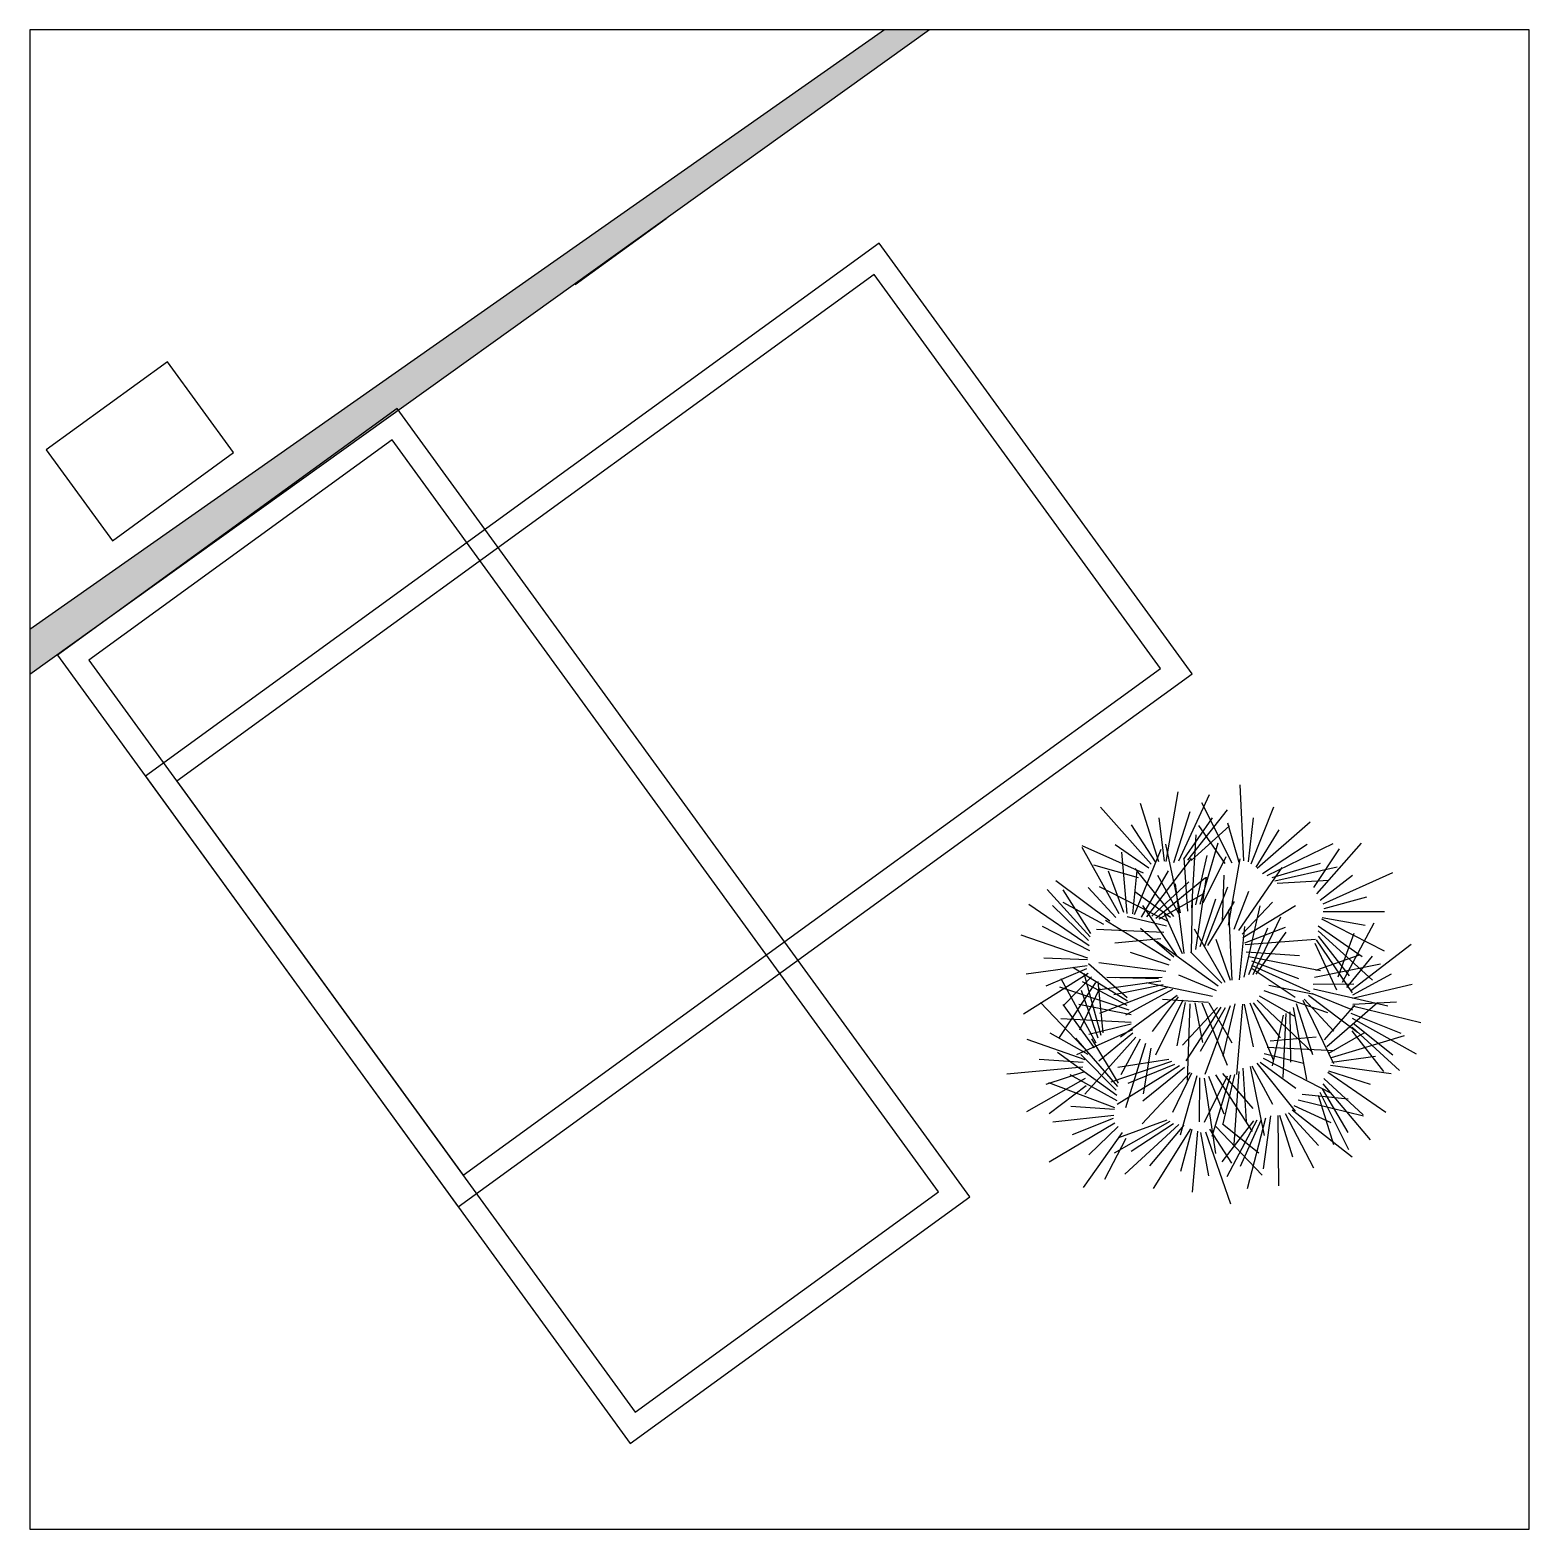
# Model space of a CAD drawing. Header units: inches. Extents: x -53 to 161, y -4 to 148.
# Drawn here: x 54.67 to 74.67, y 25.85 to 45.85 of the extents above; entities that cross this region are included whole.
import ezdxf

# ---------------------------------------------------------------- set-up
doc = ezdxf.new("R2010")
doc.units = ezdxf.units.IN
doc.header["$MEASUREMENT"] = 0
doc.layers.add('PIANTE', color=7, linetype='Continuous', true_color=0x007a00)
doc.layers.add('PRIMOPIANO', color=151, linetype='Continuous')

# ---------------------------------------------------------------- blocks, each defined once
blk = doc.blocks.new('albero')
for p, q in [((69.828, 34.754), (69.986, 35.68)), ((69.994, 34.761), (70.406, 35.646)), ((70.862, 34.76), (70.815, 35.777)), ((69.627, 34.716), (68.951, 35.476)), ((69.728, 34.746), (69.484, 35.528)), ((69.927, 34.74), (70.145, 35.421)), ((70.116, 34.768), (70.644, 35.44)), ((70.707, 34.732), (70.3, 35.533)), ((70.959, 34.72), (71.261, 35.481)), ((69.684, 34.747), (69.365, 35.243)), ((69.806, 34.755), (69.733, 35.333)), ((70.061, 34.781), (70.442, 35.335)), ((70.16, 34.767), (70.671, 35.229)), ((70.613, 34.725), (70.26, 35.232)), ((70.8, 34.739), (70.65, 35.262)), ((70.925, 34.749), (70.99, 35.335)), ((71.042, 34.664), (71.747, 35.283)), ((70.169, 34.132), (70.225, 35.107)), ((70.279, 34.184), (70.522, 35.003)), ((71.025, 34.678), (71.332, 35.173)), ((69.524, 34.597), (68.704, 34.963)), ((69.2, 34.052), (68.704, 34.941)), ((69.593, 34.661), (69.147, 34.973)), ((69.305, 34.06), (69.236, 34.876)), ((69.404, 34.046), (69.759, 34.915)), ((70.017, 34.065), (69.822, 34.983)), ((70.114, 34.088), (70.066, 34.801)), ((70.223, 34.175), (70.373, 34.831)), ((70.321, 34.199), (70.625, 34.817)), ((71.11, 34.59), (71.708, 34.982)), ((71.175, 34.564), (72.052, 34.993)), ((71.797, 34.406), (72.138, 34.921)), ((71.838, 34.322), (72.433, 34.995)), ((69.456, 34.532), (68.863, 34.704)), ((69.262, 34.071), (69.058, 34.624)), ((69.382, 34.052), (69.437, 34.631)), ((69.927, 34.02), (69.411, 34.657)), ((69.498, 34.011), (69.858, 34.628)), ((69.568, 34.016), (70.162, 34.791)), ((70.656, 33.901), (70.814, 34.786)), ((70.796, 33.83), (71.372, 34.67)), ((71.24, 34.538), (71.884, 34.729)), ((71.274, 34.493), (72.107, 34.683)), ((71.921, 34.188), (72.849, 34.607)), ((69.074, 33.958), (68.352, 34.493)), ((69.154, 34.006), (68.787, 34.407)), ((69.845, 33.955), (68.935, 34.412)), ((69.637, 34.022), (70.129, 34.48)), ((69.688, 33.997), (70.349, 34.539)), ((69.996, 34.057), (69.715, 34.567)), ((70.065, 33.523), (69.951, 34.455)), ((70.222, 33.577), (70.363, 34.543)), ((70.337, 33.619), (70.65, 34.414)), ((70.577, 33.952), (70.601, 34.569)), ((71.308, 34.464), (71.996, 34.502)), ((71.88, 34.237), (72.31, 34.569)), ((68.813, 33.749), (68.237, 34.38)), ((68.821, 33.792), (68.45, 34.372)), ((68.993, 33.91), (68.451, 34.206)), ((69.885, 34.005), (69.406, 34.348)), ((69.731, 33.987), (70.33, 34.327)), ((70.164, 33.538), (70.178, 34.253)), ((70.281, 33.616), (70.487, 34.256)), ((70.38, 33.631), (70.737, 34.22)), ((70.735, 33.851), (70.93, 34.358)), ((70.84, 33.783), (71.245, 34.211)), ((71.935, 34.125), (72.503, 34.281)), ((68.8, 33.627), (67.995, 34.18)), ((68.791, 33.697), (68.308, 34.164)), ((69.832, 33.891), (69.304, 34.016)), ((69.972, 33.487), (69.514, 34.166)), ((70.044, 33.518), (69.808, 34.05)), ((70.707, 33.168), (70.664, 34.106)), ((70.849, 33.74), (71.55, 34.165)), ((70.868, 33.209), (71.081, 34.162)), ((70.985, 33.243), (71.358, 34.012)), ((71.906, 34.006), (72.479, 33.903)), ((71.92, 34.083), (72.739, 34.083)), ((68.809, 33.558), (68.174, 33.885)), ((69.793, 33.806), (68.895, 33.844)), ((69.884, 33.429), (69.018, 33.964)), ((69.929, 33.475), (69.482, 33.859)), ((70.611, 33.138), (70.205, 33.85)), ((70.806, 33.175), (70.874, 33.887)), ((70.877, 33.666), (71.42, 33.876)), ((70.929, 33.244), (71.182, 33.866)), ((71.029, 33.251), (71.429, 33.811)), ((71.855, 33.895), (72.44, 33.483)), ((71.855, 33.825), (72.577, 33.167)), ((71.898, 33.985), (72.734, 33.558)), ((72.178, 33.142), (72.602, 33.934)), ((68.779, 33.462), (67.892, 33.771)), ((69.753, 33.721), (69.139, 33.662)), ((70.519, 33.087), (69.696, 33.686)), ((70.685, 33.164), (70.491, 33.713)), ((70.881, 33.645), (71.818, 33.714)), ((71.811, 33.664), (72.1, 33.038)), ((71.826, 33.706), (72.309, 33.002)), ((71.854, 33.755), (72.269, 33.226)), ((72.119, 33.215), (72.333, 33.794)), ((72.289, 33.031), (73.097, 33.65)), ((68.775, 33.441), (68.193, 33.464)), ((69.82, 33.285), (68.929, 33.401)), ((69.866, 33.367), (69.351, 33.537)), ((70.567, 33.13), (70.15, 33.547)), ((70.892, 33.545), (71.605, 33.497)), ((70.928, 33.485), (71.886, 33.298)), ((70.963, 33.425), (71.593, 33.189)), ((71.824, 33.301), (72.406, 33.506)), ((72.237, 33.069), (72.58, 33.491)), ((68.784, 33.258), (67.922, 32.717)), ((68.771, 33.362), (67.959, 33.251)), ((68.762, 33.319), (68.22, 33.087)), ((68.832, 33.215), (68.452, 32.827)), ((69.311, 32.89), (68.582, 33.336)), ((68.96, 32.432), (68.733, 33.256)), ((69.307, 32.934), (68.789, 33.387)), ((69.724, 33.185), (69.036, 33.206)), ((69.773, 33.204), (69.155, 33.198)), ((70.497, 33.027), (69.995, 33.236)), ((70.964, 33.368), (71.743, 33.017)), ((70.974, 33.325), (71.545, 32.94)), ((71.806, 33.209), (72.686, 33.387)), ((72.317, 32.972), (72.834, 33.254)), ((68.885, 33.137), (68.388, 32.389)), ((69.333, 32.769), (68.406, 33.076)), ((68.893, 32.33), (68.426, 33.187)), ((68.937, 33.059), (68.67, 32.502)), ((68.917, 32.396), (68.698, 33.031)), ((69.305, 32.833), (68.71, 33.147)), ((69.755, 33.154), (68.909, 33.035)), ((68.987, 32.467), (68.919, 33.153)), ((69.848, 33.075), (68.938, 32.722)), ((69.786, 33.107), (69.128, 32.971)), ((69.911, 33.043), (69.282, 32.704)), ((70.444, 32.949), (69.564, 33.132)), ((71.131, 33.031), (71.98, 32.737)), ((71.194, 33.101), (71.799, 32.981)), ((71.788, 33.117), (72.331, 33.122)), ((71.791, 33.052), (72.783, 32.826)), ((72.312, 32.928), (73.11, 33.115)), ((68.8, 32.192), (68.149, 32.87)), ((68.87, 32.264), (68.452, 32.844)), ((69.361, 32.705), (68.66, 32.843)), ((69.973, 32.964), (69.217, 32.407)), ((69.988, 32.948), (69.64, 32.482)), ((70.05, 32.901), (69.685, 32.168)), ((70.391, 32.872), (69.775, 32.913)), ((70.081, 32.869), (69.967, 32.291)), ((70.512, 32.806), (70.043, 32.302)), ((70.557, 32.809), (70.089, 32.094)), ((70.144, 32.853), (70.105, 31.836)), ((70.207, 32.868), (70.312, 32.335)), ((70.613, 32.801), (70.281, 32.216)), ((70.301, 32.868), (70.638, 32.035)), ((70.678, 32.827), (70.343, 31.91)), ((70.394, 32.867), (70.703, 32.332)), ((70.743, 32.853), (70.584, 32.156)), ((70.843, 32.848), (70.765, 31.912)), ((70.865, 32.849), (70.987, 32.28)), ((70.941, 32.865), (71.252, 32.107)), ((70.986, 32.867), (71.346, 32.401)), ((71.039, 32.904), (71.778, 32.204)), ((71.069, 32.961), (71.539, 32.689)), ((71.519, 32.803), (71.697, 31.843)), ((71.561, 32.858), (71.779, 32.178)), ((71.65, 32.904), (72.059, 32.059)), ((71.669, 32.917), (72.063, 32.489)), ((71.727, 32.969), (72.379, 32.474)), ((71.763, 32.994), (72.311, 32.775)), ((71.938, 32.371), (72.344, 32.836)), ((71.968, 32.282), (72.646, 32.871)), ((72.313, 32.828), (73.225, 32.603)), ((72.315, 32.85), (72.897, 32.881)), ((69.358, 32.605), (68.421, 32.655)), ((71.387, 32.701), (71.239, 32.028)), ((71.424, 32.726), (71.384, 31.872)), ((71.476, 32.747), (71.487, 32.075)), ((72.292, 32.73), (72.955, 32.463)), ((72.308, 32.662), (73.161, 32.187)), ((68.786, 32.175), (68.278, 32.46)), ((69.378, 32.507), (68.63, 32.173)), ((69.42, 32.41), (68.743, 31.65)), ((69.36, 32.583), (68.795, 32.444)), ((69.382, 32.463), (68.926, 32.089)), ((71.213, 32.359), (71.828, 32.413)), ((71.998, 32.193), (72.468, 32.465)), ((72.032, 32.138), (73.008, 32.43)), ((72.302, 32.495), (72.726, 31.952)), ((72.306, 32.54), (72.938, 31.964)), ((72.323, 32.593), (72.848, 32.174)), ((68.747, 32.107), (67.973, 32.375)), ((69.166, 31.629), (68.376, 32.203)), ((69.181, 31.75), (68.623, 32.397)), ((69.191, 31.794), (68.836, 32.384)), ((69.478, 32.382), (69.221, 31.904)), ((69.55, 32.322), (69.282, 31.465)), ((69.622, 32.262), (69.521, 31.653)), ((71.173, 32.274), (72.07, 32.229)), ((68.712, 32.008), (67.698, 31.916)), ((68.72, 32.072), (68.131, 32.111)), ((69.159, 31.699), (68.688, 32.178)), ((69.896, 32.085), (69.087, 31.81)), ((70.002, 32.024), (69.174, 31.508)), ((69.86, 32.11), (69.179, 32.002)), ((69.935, 32.044), (69.314, 31.788)), ((70.07, 32.005), (69.515, 31.554)), ((70.947, 32.018), (71.134, 31.097)), ((70.968, 32.025), (71.244, 31.513)), ((71.037, 32.061), (71.547, 31.421)), ((71.079, 32.076), (71.555, 31.729)), ((71.12, 32.126), (72.026, 31.661)), ((71.133, 32.189), (71.66, 32.06)), ((72.017, 32.034), (72.829, 31.925)), ((72.037, 32.074), (72.621, 32.153)), ((68.746, 31.855), (67.964, 31.413)), ((68.735, 31.948), (68.22, 31.775)), ((69.173, 31.56), (68.547, 31.904)), ((70.145, 31.939), (69.507, 31.25)), ((70.163, 31.926), (69.909, 31.403)), ((70.233, 31.891), (70.011, 31.103)), ((70.27, 31.866), (70.266, 31.277)), ((70.642, 31.886), (70.332, 31.27)), ((70.334, 31.862), (70.485, 30.855)), ((70.393, 31.889), (70.596, 31.384)), ((70.683, 31.9), (70.434, 31.083)), ((70.485, 31.905), (70.972, 31.151)), ((70.578, 31.922), (70.981, 31.455)), ((70.739, 31.909), (70.584, 31.254)), ((70.794, 31.952), (70.73, 30.977)), ((70.85, 31.995), (70.892, 31.282)), ((71.928, 31.856), (72.453, 31.371)), ((71.983, 31.94), (72.755, 31.406)), ((71.993, 31.96), (72.547, 31.782)), ((69.14, 31.465), (68.262, 31.797)), ((68.757, 31.761), (68.267, 31.386)), ((71.642, 31.649), (72.256, 31.586)), ((71.854, 31.633), (72.057, 30.975)), ((71.874, 31.673), (72.26, 30.911)), ((71.909, 31.717), (72.25, 31.138)), ((71.918, 31.787), (72.547, 31.039)), ((69.135, 31.443), (68.554, 31.482)), ((71.506, 31.438), (72.307, 30.81)), ((71.531, 31.498), (72.024, 31.271)), ((71.586, 31.573), (72.459, 31.359)), ((69.14, 31.261), (68.264, 30.742)), ((69.129, 31.365), (68.315, 31.275)), ((69.119, 31.322), (68.572, 31.104)), ((69.186, 31.216), (68.796, 30.839)), ((69.877, 31.282), (69.134, 30.862)), ((69.837, 31.3), (69.189, 31.067)), ((69.993, 31.243), (69.276, 30.581)), ((69.923, 31.25), (69.361, 30.882)), ((70.063, 31.236), (69.602, 30.69)), ((70.49, 31.217), (71.109, 30.566)), ((70.991, 31.292), (70.57, 30.747)), ((70.577, 31.25), (71.061, 30.866)), ((71.035, 31.299), (70.635, 30.544)), ((71.091, 31.296), (70.815, 30.684)), ((71.153, 31.328), (70.906, 30.384)), ((71.216, 31.36), (71.122, 30.652)), ((71.316, 31.364), (71.325, 30.425)), ((71.338, 31.368), (71.512, 30.812)), ((71.413, 31.39), (71.792, 30.664)), ((71.456, 31.397), (71.858, 30.965)), ((69.237, 31.137), (68.72, 30.402)), ((69.287, 31.058), (69.005, 30.508)), ((70.149, 31.186), (69.651, 30.39)), ((70.169, 31.177), (70.017, 30.615)), ((70.245, 31.156), (70.174, 30.34)), ((70.285, 31.138), (70.391, 30.558)), ((70.349, 31.146), (70.686, 30.185)), ((70.402, 31.183), (70.696, 30.726))]:
    blk.add_line(p, q)

msp = doc.modelspace()

# ---------------------------------------------------------------- hatches: boundary and pattern name
h = msp.add_hatch(color=256)
h.dxf.hatch_style = 1
h.paths.add_polyline_path([(66.667, 45.846), (66.067, 45.846), (54.667, 37.846), (54.667, 37.246)])

# ---------------------------------------------------------------- linework, layer by layer
for p, q in [((66.067, 45.846), (54.667, 37.846)), ((66.667, 45.846), (54.667, 37.246)), ((61.943, 42.449), (63.157, 43.33)), ((62.743, 27.407), (66.788, 30.346))]:
    msp.add_line(p, q)
for points in [[(54.667, 25.846), (74.667, 25.846), (74.667, 45.846), (54.667, 45.846)], [(67.207, 30.28), (59.566, 40.797), (55.035, 37.505), (62.676, 26.988)]]:
    msp.add_lwpolyline(points, close=True)
msp.add_lwpolyline([(66.788, 30.346), (59.499, 40.378), (55.454, 37.439), (62.743, 27.407)])
at = {"layer": 'PRIMOPIANO', "color": 3}
for p, q in [((65.931, 42.583), (56.628, 35.824)), ((69.752, 37.325), (65.931, 42.583)), ((60.448, 30.565), (69.752, 37.325)), ((56.628, 35.824), (60.448, 30.565))]:
    msp.add_line(p, q, dxfattribs=at)
msp.add_lwpolyline([(60.382, 30.146), (70.171, 37.258), (65.998, 43.003), (56.209, 35.89)], close=True, dxfattribs=at)
at = {"layer": 'PRIMOPIANO'}
msp.add_lwpolyline([(55.766, 39.031), (57.384, 40.207), (56.502, 41.42), (54.884, 40.245)], close=True, dxfattribs=at)

# ---------------------------------------------------------------- block references
at = {"layer": 'PIANTE'}
msp.add_blockref('albero', (0, 0), dxfattribs=at)

doc.saveas('drawing.dxf')
